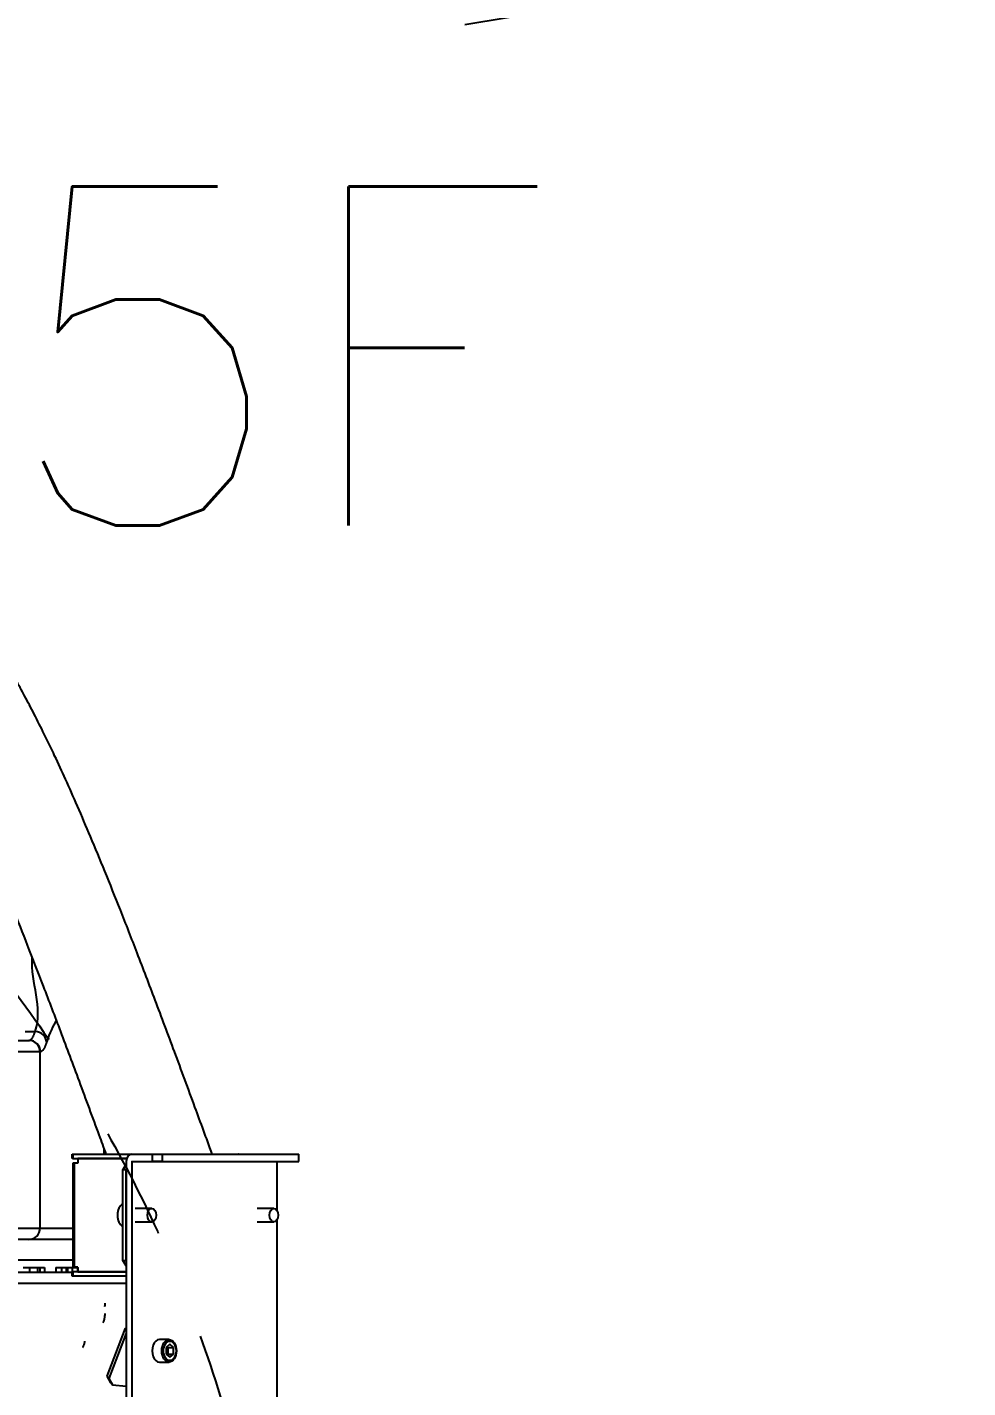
# Model space of a CAD drawing. Header units: millimetres. Extents: x 10462777 to 22643323, y 453826 to 1389191.
# Drawn here: x 11307187 to 11307610, y 583610 to 584222 of the extents above; entities that cross this region are included whole.
import ezdxf
from ezdxf.enums import TextEntityAlignment as Align

# ---------------------------------------------------------------- set-up
doc = ezdxf.new("R2010")
doc.units = ezdxf.units.MM
doc.header["$LTSCALE"] = 200
doc.header["$MEASUREMENT"] = 0
doc.header["$PDMODE"] = 35
doc.header["$PDSIZE"] = -5
doc.linetypes.add('CENTER2', pattern=[1.125, 0.75, -0.125, 0.125, -0.125])
doc.linetypes.add('PHANTOM', pattern=[2.5, 1.25, -0.25, 0.25, -0.25, 0.25, -0.25])
doc.layers.get('0').update_dxf_attribs({"linetype": 'CONTINUOUS'})
doc.layers.get('DEFPOINTS').update_dxf_attribs({"linetype": 'CONTINUOUS'})
for name, color, linetype in [('$DDT_AUDIT_GENERATED_(146A)', 7, 'CONTINUOUS'), ('$DDT_AUDIT_GENERATED_(1626)', 7, 'CONTINUOUS'), ('A290-7324-X343', 7, 'CONTINUOUS'), ('A290-7329-X315', 7, 'CONTINUOUS'), ('A290-7329-X401', 7, 'CONTINUOUS'), ('A290-7329-X406', 7, 'CONTINUOUS'), ('A290-7329-X409', 7, 'CONTINUOUS'), ('LIBRL_A6-BA-6X10', 7, 'CONTINUOUS'), ('ZZ', 7, 'CONTINUOUS')]:
    doc.layers.add(name, color=color, linetype=linetype)
doc.layers.add('LAYOUT', color=8, linetype='CONTINUOUS', lineweight=25)
doc.styles.add('SEACAD_arial_ttf', font='txt.shx ', dxfattribs={"height": 0.2, "bigfont": ' whgtxt.shx'})
doc.styles.get("Standard").update_dxf_attribs({"font": 'SYMBOL'})
doc.dimstyles.new('DS ROBOTEC', dxfattribs={"dimscale": 0, "dimtxt": 2.5, "dimasz": 2.5, "dimexe": 0.3, "dimexo": 0.3, "dimgap": 0.5, "dimtad": 1, "dimzin": 9, "dimdsep": 46, "dimtxsty": 'Standard', "dimblk": 'OPEN', "dimcen": 0, "dimclrd": 4, "dimclre": 4, "dimclrt": 110, "dimazin": 2, "dimtm": 1.5, "dimtfac": 1, "dimtmove": 0, "dimatfit": 3, "dimldrblk": 'OPEN', "dimfxl": 1, "dimtfill": 1, "dimtolj": 1, "dimlwd": -1, "dimlwe": -1, "dimarcsym": 0})

# ---------------------------------------------------------------- blocks, each defined once
blk = doc.blocks.new('r710ic')
at = {"layer": 'LAYOUT', "color": 3}
blk.add_circle((272041.37, 104232.63), 2050.12, dxfattribs=at)
blk = doc.blocks.new('A$C7DA30AB0')
at = {"layer": '$DDT_AUDIT_GENERATED_(146A)', "color": 7, "linetype": 'Continuous', "ltscale": 25.4}
for p, q in [((3523.25, 3306.61, 0), (3523.5, 3306.61, 0)), ((3523.25, 3304.58, 0), (3523.25, 3306.61, 0)), ((3523.5, 3304.58, 0), (3523.25, 3304.58, 0)), ((3523.5, 3306.61, 0), (3523.5, 3304.58, 0)), ((3523.5, 3306.61, 0), (3550.74, 3306.61, 0)), ((3523.5, 3304.58, 0), (3547.75, 3304.58, 0)), ((3524.3, 3302.54, 0), (3523.58, 3302.54, 0)), ((3523.58, 3302.54, 0), (3523.58, 3255.81, 0)), ((3524.3, 3255.81, 0), (3524.3, 3302.54, 0)), ((3525.86, 3302.54, 0), (3524.3, 3302.54, 0)), ((3547.75, 3304.57, 0), (3525.86, 3304.57, 0)), ((3525.86, 3304.57, 0), (3525.86, 3302.54, 0)), ((3550.74, 3306.61, 0), (3553.6, 3306.61, 0)), ((3550.74, 3306.61, 0), (3550.74, 3306.61, 0)), ((3553.6, 3306.61, 0), (3553.6, 3306.61, 0)), ((3553.6, 3306.61, 0), (3556.21, 3306.61, 0)), ((3586.22, 3306.61, 0), (3598.01, 3306.61, 0)), ((3598.01, 3306.61, 0), (3600.62, 3306.61, 0)), ((3600.62, 3306.61, 0), (3600.62, 3306.61, 0)), ((3546.01, 3299.49, 0), (3547.57, 3301.92, 0)), ((3546.01, 3258.85, 0), (3546.01, 3299.49, 0)), ((3547.57, 3299.49, 0), (3546.01, 3299.49, 0)), ((3547.57, 3258.85, 0), (3547.57, 3299.49, 0)), ((3523.25, 3251.74, 0), (3523.25, 3253.77, 0)), ((3523.25, 3253.77, 0), (3523.5, 3253.77, 0)), ((3547.57, 3253.77, 0), (3523.5, 3253.77, 0)), ((3523.5, 3253.77, 0), (3523.5, 3251.74, 0)), ((3524.3, 3255.81, 0), (3523.58, 3255.81, 0)), ((3525.86, 3255.81, 0), (3524.3, 3255.81, 0)), ((3525.86, 3253.77, 0), (3525.86, 3255.81, 0)), ((3525.86, 3253.77, 0), (3547.57, 3253.77, 0)), ((3546.01, 3258.85, 0), (3547.57, 3258.85, 0)), ((3547.57, 3256.43, 0), (3546.01, 3258.85, 0)), ((3523.5, 3251.74, 0), (3523.25, 3251.74, 0)), ((3547.57, 3251.74, 0), (3523.5, 3251.74, 0))]:
    blk.add_line(p, q, dxfattribs=at)
for centre, major_axis, start_param, end_param in [((3525.86, 3304.57, 0), (0, 0.00203), 4.712389, 6.283185), ((3556.21, 3304.57, 0), (0, -2.03), 3.09689, 3.141593), ((3598.01, 3304.57, 0), (0, 2.03), 0, 0.044703), ((3525.86, 3253.77, 0), (0, 0.00203), 3.141584, 4.712389)]:
    blk.add_ellipse(centre, major_axis=major_axis, ratio=0.642788, start_param=start_param, end_param=end_param, dxfattribs=at)
at = {"layer": '$DDT_AUDIT_GENERATED_(1626)', "color": 7, "linetype": 'Continuous', "ltscale": 25.4}
for points, knots in [([(3586.22, 3306.61, 0), (3583.49, 3314.07, 0), (3578.17, 3328.55, 0), (3569.45, 3352.2, 0), (3560.84, 3375.21, 0), (3552.73, 3396.49, 0), (3545.18, 3415.82, 0), (3538.19, 3433.25, 0), (3531.75, 3448.82, 0), (3525.85, 3462.59, 0), (3520.47, 3474.71, 0), (3515.49, 3485.5, 0), (3510.8, 3495.27, 0), (3506.3, 3504.23, 0), (3501.99, 3512.43, 0), (3498.22, 3519.22, 0), (3494.89, 3524.96, 0), (3491.68, 3530.24, 0), (3487.9, 3536.12, 0), (3483.44, 3542.55, 0), (3478.15, 3549.44, 0), (3472.35, 3556, 0), (3466.34, 3561.7, 0), (3460.67, 3566.1, 0), (3455.9, 3569.1, 0), (3452.07, 3571.11, 0), (3448.99, 3572.53, 0), (3445.26, 3574.02, 0), (3440.42, 3575.57, 0), (3434.56, 3576.87, 0), (3427.48, 3577.72, 0), (3420.22, 3577.7, 0), (3413.52, 3576.84, 0), (3408.08, 3575.57, 0), (3403.63, 3574.08, 0), (3399.5, 3572.32, 0), (3395.52, 3570.24, 0), (3391.2, 3567.47, 0), (3387.01, 3564.19, 0), (3383.31, 3560.74, 0), (3380.19, 3557.39, 0), (3377.61, 3554.26, 0), (3375.37, 3551.26, 0), (3373.39, 3548.36, 0), (3371.07, 3544.66, 0), (3368.41, 3539.92, 0), (3365.46, 3533.83, 0), (3362.67, 3527.04, 0), (3360.15, 3519.61, 0), (3357.99, 3511.7, 0), (3356.34, 3503.6, 0), (3355.25, 3495.68, 0), (3354.72, 3488.24, 0), (3354.68, 3481.2, 0), (3355.05, 3475.71, 0), (3355.55, 3471.63, 0), (3355.97, 3468.94, 0), (3356.49, 3466.3, 0), (3357.09, 3463.69, 0), (3357.82, 3461.08, 0), (3358.73, 3458.26, 0), (3359.98, 3454.99, 0), (3361.77, 3451.13, 0), (3364.31, 3446.8, 0), (3367.67, 3442.26, 0), (3371.96, 3437.46, 0), (3374.92, 3434.53, 0), (3376.76, 3432.73, 0)], [0.0070915, 0.0070915, 0.0070915, 0.0070915, 0.0368787, 0.0715317, 0.1038029, 0.1336061, 0.1609145, 0.1857498, 0.2081714, 0.2282665, 0.2461396, 0.2621447, 0.2771535, 0.291269, 0.3045347, 0.3169976, 0.3252716, 0.3342492, 0.3448381, 0.3570021, 0.3704717, 0.3862615, 0.4004659, 0.4132101, 0.424257, 0.4305665, 0.4360223, 0.4416758, 0.4500991, 0.4606382, 0.4709383, 0.4851588, 0.496676, 0.5066749, 0.5170292, 0.525421, 0.536025, 0.5490861, 0.5639803, 0.5776069, 0.589551, 0.6013983, 0.611703, 0.6218037, 0.6317028, 0.6495848, 0.6691913, 0.6907946, 0.7139724, 0.7380635, 0.7629986, 0.7873313, 0.80959, 0.8305732, 0.8516489, 0.8600642, 0.8683819, 0.8766001, 0.8847187, 0.8927381, 0.9011275, 0.9114288, 0.9250671, 0.9410179, 0.9589376, 0.9786405, 1, 1, 1, 1]), ([(3420.96, 3452.37, 0), (3419.84, 3453.42, 0), (3418.1, 3455.09, 0), (3415.48, 3457.79, 0), (3413.52, 3460.32, 0), (3412.1, 3462.75, 0), (3411.11, 3464.99, 0), (3410.42, 3466.94, 0), (3409.63, 3469.63, 0), (3408.79, 3473.61, 0), (3408.21, 3479.23, 0), (3408.12, 3485.28, 0), (3408.52, 3491.69, 0), (3409.43, 3498.35, 0), (3410.88, 3505.36, 0), (3412.87, 3512.43, 0), (3415.4, 3519.37, 0), (3418.39, 3525.94, 0), (3421.44, 3531.33, 0), (3424.36, 3535.54, 0), (3426.75, 3538.45, 0), (3428.97, 3540.71, 0), (3430.89, 3542.33, 0), (3432.52, 3543.39, 0), (3432.95, 3543.59, 0), (3432.4, 3543.48, 0), (3431.35, 3543.35, 0), (3429.97, 3543.34, 0), (3428.74, 3543.45, 0), (3427.75, 3543.63, 0), (3427.07, 3543.8, 0), (3426.5, 3543.98, 0), (3426.47, 3544, 0), (3427.04, 3543.68, 0), (3428.24, 3542.87, 0), (3430.44, 3541.05, 0), (3433.79, 3537.75, 0), (3438.35, 3532.42, 0), (3442.95, 3526.22, 0), (3447.55, 3519.33, 0), (3451.8, 3512.44, 0), (3455.89, 3505.35, 0), (3459.88, 3498.05, 0), (3463.83, 3490.45, 0), (3467.81, 3482.47, 0), (3471.88, 3474, 0), (3476.05, 3464.99, 0), (3480.49, 3455.1, 0), (3485.35, 3443.93, 0), (3490.76, 3431.09, 0), (3496.76, 3416.44, 0), (3503.34, 3399.93, 0), (3510.5, 3381.49, 0), (3518.26, 3361.08, 0), (3526.55, 3338.89, 0), (3533.5, 3320.05, 0), (3537.38, 3309.48, 0), (3538.44, 3306.61, 0)], [0, 0, 0, 0, 0.0232053, 0.0434011, 0.0608907, 0.075937, 0.0887461, 0.0991807, 0.1079163, 0.1316741, 0.1557604, 0.1791262, 0.2040185, 0.229401, 0.2550807, 0.283769, 0.3112428, 0.3383103, 0.3671334, 0.3868463, 0.4046524, 0.420298, 0.4363437, 0.4542177, 0.4735282, 0.4854571, 0.4970392, 0.5078111, 0.5167188, 0.5243161, 0.5305278, 0.5366871, 0.5440449, 0.5532281, 0.5640542, 0.5749499, 0.5910036, 0.6066431, 0.623467, 0.6379996, 0.6517311, 0.6650859, 0.6783276, 0.6914123, 0.70499, 0.7190716, 0.7336644, 0.7490504, 0.7665822, 0.7865371, 0.8090237, 0.834136, 0.8619433, 0.8924791, 0.9257292, 0.9616186, 0.9748153, 0.9748153, 0.9748153, 0.9748153])]:
    blk.add_open_spline(points, degree=3, knots=knots, dxfattribs=at)
at = {"layer": 'A290-7324-X343', "color": 7, "linetype": 'Continuous', "ltscale": 25.4}
for p, q in [((3491.05, 3259.16, 0), (3523.58, 3259.16, 0)), ((3523.71, 3255.81, 0), (3523.71, 3255.6, 0))]:
    blk.add_line(p, q, dxfattribs=at)
at = {"layer": 'A290-7329-X315', "color": 7, "linetype": 'Continuous', "ltscale": 25.4}
for p, q in [((3182.09, 3357.71, 0), (3503.81, 3357.71, 0)), ((3502.06, 3361.75, 0), (3506.68, 3361.75, 0)), ((3508.87, 3352.63, 0), (3177.03, 3352.63, 0)), ((3508.87, 3273.38, 0), (3508.87, 3352.63, 0)), ((3508.93, 3352.63, 0), (3508.87, 3352.63, 0)), ((3537.61, 3306.61, 0), (3537.61, 3308.86, 0)), ((3538.05, 3307.64, 0), (3538.05, 3306.61, 0)), ((3176.36, 3273.38, 0), (3508.87, 3273.38, 0)), ((3508.87, 3273.38, 0), (3523.58, 3273.38, 0)), ((3503.81, 3268.3, 0), (3181.44, 3268.3, 0)), ((3523.21, 3268.3, 0), (3503.81, 3268.3, 0))]:
    blk.add_line(p, q, dxfattribs=at)
at = {"layer": 'A290-7329-X315', "color": 7, "linetype": 'CENTER2', "ltscale": 25.4}
for centre, radius, start in [((3526.69, 3234.96, 0), 11.36, 338.40184), ((3523.83, 3222.58, 0), 5.08, 325.88993)]:
    blk.add_arc(centre, radius, start, 0, dxfattribs=at)
at = {"layer": 'A290-7329-X315', "color": 7, "linetype": 'Continuous', "ltscale": 25.4}
for centre, major_axis, ratio, start_param, end_param in [((3503.81, 3352.63, 0), (0, 5.08), 0.995606, 4.712389, 6.283185), ((3503.88, 3352.63, 0), (0, 5.08), 0.995606, 4.712389, 6.283185), ((3506.68, 3356.87, 0), (-4.83, 1.56), 0.956376, 3.467892, 5.012552), ((3503.81, 3273.38, 0), (0, -5.08), 0.995606, 0, 1.570796), ((3523.21, 3273.38, 0), (0, -5.08), 0.995606, 0, 0.073488)]:
    blk.add_ellipse(centre, major_axis=major_axis, ratio=ratio, start_param=start_param, end_param=end_param, dxfattribs=at)
at = {"layer": 'A290-7329-X315', "color": 7, "linetype": 'CENTER2', "ltscale": 25.4}
blk.add_ellipse((3517.73, 3239.55, 0), major_axis=(20.32, 0), ratio=0.964129, start_param=6.210853, end_param=6.283185, dxfattribs=at)
at = {"layer": 'A290-7329-X315', "color": 7, "linetype": 'Continuous', "ltscale": 25.4}
for points in [[(3506.68, 3361.75, 0), (3510.2, 3372.63, 0), (3504.67, 3383.74, 0), (3505.3, 3394.69, 0)], [(3516.1, 3366.76, 0), (3514.62, 3364.24, 0), (3513.16, 3361.27, 0), (3511.74, 3356.87, 0)]]:
    blk.add_open_spline(points, degree=3, dxfattribs=at)
for points, degree, knots in [([(3503.88, 3357.71, 0), (3503.91, 3357.71, 0), (3503.98, 3357.71, 0), (3504.08, 3357.73, 0), (3504.18, 3357.75, 0), (3504.27, 3357.79, 0), (3504.36, 3357.83, 0), (3504.45, 3357.88, 0), (3504.54, 3357.93, 0), (3504.62, 3357.99, 0), (3504.7, 3358.05, 0), (3504.78, 3358.12, 0), (3504.85, 3358.19, 0), (3504.93, 3358.27, 0), (3504.99, 3358.34, 0), (3505.06, 3358.42, 0), (3505.12, 3358.49, 0), (3505.18, 3358.57, 0), (3505.24, 3358.65, 0), (3505.35, 3358.8, 0), (3505.51, 3359.06, 0), (3505.72, 3359.43, 0), (3505.93, 3359.84, 0), (3506.12, 3360.28, 0), (3506.31, 3360.75, 0), (3506.5, 3361.23, 0), (3506.62, 3361.58, 0), (3506.68, 3361.75, 0)], 3, [0, 0, 0, 0, 0.036526, 0.072024, 0.106495, 0.139937, 0.172351, 0.203738, 0.234096, 0.263427, 0.29173, 0.319004, 0.345251, 0.37047, 0.394661, 0.417824, 0.439959, 0.461066, 0.481146, 0.500197, 0.578302, 0.654172, 0.727808, 0.799208, 0.868374, 0.935304, 1, 1, 1, 1]), ([(3511.74, 3356.87, 0), (3511.05, 3354.76, 0), (3510.35, 3353.7, 0), (3509.65, 3352.63, 0), (3508.93, 3352.63, 0)], 2, [0, 0, 0, 0.5, 0.5, 1, 1, 1]), ([(3523.67, 3268.22, 0), (3523.65, 3268.23, 0), (3523.58, 3268.27, 0), (3523.44, 3268.3, 0), (3523.29, 3268.3, 0), (3523.21, 3268.3, 0)], 3, [0.91252508, 0.91252508, 0.91252508, 0.91252508, 0.93298201, 0.96738214, 1, 1, 1, 1])]:
    blk.add_open_spline(points, degree=degree, knots=knots, dxfattribs=at)
at = {"layer": 'A290-7329-X401', "color": 7, "linetype": 'Continuous', "ltscale": 25.4}
for p, q in [((3490.91, 3253.57, 0), (3523.27, 3253.57, 0)), ((3501.25, 3255.6, 0), (3504.02, 3255.6, 0)), ((3504.02, 3255.6, 0), (3504.02, 3253.57, 0)), ((3504.03, 3255.6, 0), (3507.6, 3255.6, 0)), ((3507.6, 3255.6, 0), (3508.76, 3255.6, 0)), ((3507.6, 3255.6, 0), (3507.6, 3253.57, 0)), ((3508.76, 3255.6, 0), (3510.78, 3255.6, 0)), ((3508.76, 3255.6, 0), (3508.76, 3253.57, 0)), ((3510.78, 3255.6, 0), (3510.84, 3255.6, 0)), ((3510.78, 3255.6, 0), (3510.78, 3253.57, 0)), ((3510.84, 3255.6, 0), (3510.84, 3253.57, 0)), ((3515.89, 3255.6, 0), (3518.45, 3255.6, 0)), ((3515.89, 3255.6, 0), (3515.89, 3253.57, 0)), ((3518.45, 3255.6, 0), (3520.62, 3255.6, 0)), ((3518.45, 3255.6, 0), (3518.45, 3253.57, 0)), ((3520.62, 3255.6, 0), (3520.86, 3255.6, 0)), ((3520.62, 3255.6, 0), (3520.62, 3253.57, 0)), ((3520.86, 3255.6, 0), (3521.09, 3255.6, 0)), ((3520.86, 3255.6, 0), (3520.86, 3253.57, 0)), ((3521.09, 3255.6, 0), (3523.27, 3255.6, 0)), ((3521.09, 3255.6, 0), (3521.09, 3253.57, 0)), ((3523.27, 3255.6, 0), (3525.82, 3255.6, 0)), ((3523.27, 3255.6, 0), (3523.27, 3253.77, 0)), ((3525.82, 3255.6, 0), (3525.82, 3253.77, 0)), ((3525.82, 3255.6, 0), (3525.86, 3255.6, 0)), ((3547.57, 3248.49, 0), (3493.81, 3248.49, 0))]:
    blk.add_line(p, q, dxfattribs=at)
at = {"layer": 'A290-7329-X406', "color": 7, "linetype": 'Continuous', "ltscale": 25.4}
for p, q in [((3547.57, 3303.35, 0), (3547.57, 3174.53, 0)), ((3550.06, 3306.61, 0), (3559.4, 3306.61, 0)), ((3550.06, 3303.35, 0), (3559.4, 3303.35, 0)), ((3550.06, 3303.35, 0), (3550.06, 3174.53, 0)), ((3550.06, 3303.35, 0), (3615.37, 3303.35, 0)), ((3559.4, 3303.35, 0), (3559.4, 3306.61, 0)), ((3559.4, 3306.61, 0), (3563.69, 3306.61, 0)), ((3563.69, 3303.35, 0), (3559.4, 3303.35, 0)), ((3563.69, 3306.61, 0), (3625.08, 3306.61, 0)), ((3563.69, 3306.61, 0), (3563.69, 3303.35, 0)), ((3563.69, 3303.35, 0), (3625.08, 3303.35, 0)), ((3615.37, 3281.16, 0), (3615.37, 3303.35, 0)), ((3625.08, 3303.35, 0), (3625.08, 3306.61, 0)), ((3615.37, 3174.53, 0), (3615.37, 3277.19, 0))]:
    blk.add_line(p, q, dxfattribs=at)
for centre, major_axis, start_param, end_param in [((3550.06, 3303.35, 0), (0, 3.25), 0, 1.570796), ((3550.06, 3303.35, 0), (0, 0.00203), 0, 1.570796), ((3615.37, 3303.35, 0), (0, -0.00203), 3.141593, 4.712389)]:
    blk.add_ellipse(centre, major_axis=major_axis, ratio=0.766044, start_param=start_param, end_param=end_param, dxfattribs=at)
at = {"layer": 'A290-7329-X409', "color": 7, "linetype": 'Continuous', "ltscale": 25.4}
for p, q in [((3547.15, 3228.34, 0), (3538.9, 3206.74, 0)), ((3547.57, 3226.07, 0), (3539.8, 3205.74, 0)), ((3547.57, 3227.88, 0), (3547.15, 3228.34, 0)), ((3538.9, 3206.74, 0), (3540.44, 3203.87, 0)), ((3538.9, 3206.74, 0), (3539.8, 3205.74, 0)), ((3539.8, 3205.74, 0), (3541.34, 3202.86, 0)), ((3540.44, 3203.87, 0), (3541.34, 3202.86, 0)), ((3541.34, 3202.86, 0), (3547.57, 3202.28, 0))]:
    blk.add_line(p, q, dxfattribs=at)
blk.add_ellipse((3549.14, 3231.2, 0), major_axis=(-2.65, -2.37), ratio=0.746233, start_param=0.308893, end_param=0.467152, dxfattribs=at)
at = {"layer": 'LAYOUT', "color": 6, "linetype": 'PHANTOM'}
for centre, radius in [((3030.45, 3025.99, 0), 2693.02), ((3025.99, 3025.99, 0), 589.24)]:
    blk.add_circle(centre, radius, dxfattribs=at)
at = {"layer": 'LIBRL_A6-BA-6X10', "color": 7, "linetype": 'Continuous', "ltscale": 25.4}
for p, q in [((3559.02, 3282.22, 0), (3551.62, 3282.22, 0)), ((3613.88, 3282.22, 0), (3606.48, 3282.22, 0)), ((3551.62, 3276.13, 0), (3559.02, 3276.13, 0)), ((3606.48, 3276.13, 0), (3613.88, 3276.13, 0)), ((3566.83, 3223.29, 0), (3562.47, 3223.29, 0)), ((3567.14, 3221.15, 0), (3565.51, 3219.68, 0)), ((3565.51, 3219.68, 0), (3565.51, 3216.75, 0)), ((3565.51, 3216.75, 0), (3567.14, 3215.28, 0)), ((3566.44, 3219.68, 0), (3565.97, 3220.1, 0)), ((3565.97, 3216.33, 0), (3566.44, 3216.75, 0)), ((3566.44, 3216.75, 0), (3566.44, 3219.68, 0)), ((3566.44, 3219.68, 0), (3568.77, 3219.68, 0)), ((3566.44, 3216.75, 0), (3568.77, 3216.75, 0)), ((3568.77, 3219.68, 0), (3567.14, 3221.15, 0)), ((3567.14, 3215.28, 0), (3568.77, 3216.75, 0)), ((3568.77, 3216.75, 0), (3568.77, 3219.68, 0)), ((3562.47, 3213.13, 0), (3566.83, 3213.13, 0))]:
    blk.add_line(p, q, dxfattribs=at)
for centre, major_axis, start_param, end_param in [((3546.88, 3279.17, 0), (0, -5.08), 3.410041, 6.014737), ((3562.47, 3218.21, 0), (0, 5.08), 0, 3.141593)]:
    blk.add_ellipse(centre, major_axis=major_axis, ratio=0.642788, start_param=start_param, end_param=end_param, dxfattribs=at)
for centre, major_axis in [((3559.02, 3279.17, 0), (0, 3.05)), ((3613.88, 3279.17, 0), (0, 3.05)), ((3566.83, 3218.21, 0), (0, 5.08)), ((3567.14, 3218.21, 0), (0, -4.38))]:
    blk.add_ellipse(centre, major_axis=major_axis, ratio=0.642788, dxfattribs=at)
blk = doc.blocks.new('_OPEN')
at = {"color": 0, "linetype": 'ByBlock'}
for p, q in [((-1, 0.1667), (0, 0)), ((0, 0), (-1, -0.1667)), ((0, 0), (-1, 0))]:
    blk.add_line(p, q, dxfattribs=at)
blk = doc.blocks.new('*D260')
at = {"color": 4, "linetype": 'ByBlock', "ltscale": 10, "transparency": 16777216}
for p, q in [((11307559.25, 584536.53), (11307559.25, 584230.76)), ((11307807.86, 582789.32), (11307807.86, 584272.76)), ((11307384.25, 584251.76), (11307209.25, 584251.76)), ((11307807.86, 584251.76), (11307559.25, 584251.76)), ((11307982.86, 584251.76), (11308157.86, 584251.76))]:
    blk.add_line(p, q, dxfattribs=at)
at = {"layer": 'DEFPOINTS', "color": 0, "ltscale": 10, "transparency": 16777216}
for p in [(11307559.25, 584557.53, 0), (11307559.25, 584251.76), (11307807.86, 582768.32, 0)]:
    blk.add_point(p, dxfattribs=at)
at = {"color": 4, "ltscale": 10, "transparency": 16777216, "xscale": 175, "yscale": 175, "zscale": 175}
blk.add_blockref('_OPEN', (11307559.25, 584251.76), dxfattribs=at)
at = {"color": 4, "ltscale": 10, "transparency": 16777216, "xscale": 175, "yscale": 175, "zscale": 175, "rotation": 180}
blk.add_blockref('_OPEN', (11307807.86, 584251.76), dxfattribs=at)
at = {"color": 110, "ltscale": 10, "transparency": 16777216, "insert": (11307683.55, 584411.03), "char_height": 175, "attachment_point": 5, "bg_fill": 3, "box_fill_scale": 1.25, "bg_fill_color": 256, "bg_fill_true_color": 13158600, "bg_fill_transparency": 0}
blk.add_mtext('\\A1;249', dxfattribs=at)

msp = doc.modelspace()

# ---------------------------------------------------------------- block references
at = {"ltscale": 10}
msp.add_blockref('A$C7DA30AB0', (11303684.4077, 580408.4363, 0), dxfattribs=at)
at = {"layer": 'LAYOUT', "color": 2, "rotation": 270}
msp.add_blockref('r710ic', (11204875.24796, 856316.46559, 0), dxfattribs=at)

# ---------------------------------------------------------------- texts
at = {"layer": 'ZZ', "color": 7, "linetype": 'Continuous', "ltscale": 25.4, "style": 'SEACAD_arial_ttf'}
msp.add_text('R-2000iB/165F', height=152.4, dxfattribs=at).set_placement((11305751.21955, 584149.93166, 0), align=Align.TOP_LEFT)

# ---------------------------------------------------------------- next in the draw order: dimensions: what is measured, and where the dimension line sits
at = {"ltscale": 10}
dim = msp.add_linear_dim(base=(11307559.24639, 584251.76163, 0), p1=(11307807.85786, 582768.31645, 0), p2=(11307559.24639, 584557.53114, 0), dimstyle='DS ROBOTEC', override={"dimscale": 70, "dimgap": 1, "dimdec": 0, "dimarcsym": 1}, dxfattribs=at)
dim.commit()
dim.dimension.update_dxf_attribs({"geometry": '*D260', "text_midpoint": (11307683.55212, 584251.76163, 0), "dimtype": 160})

doc.saveas('drawing.dxf')
